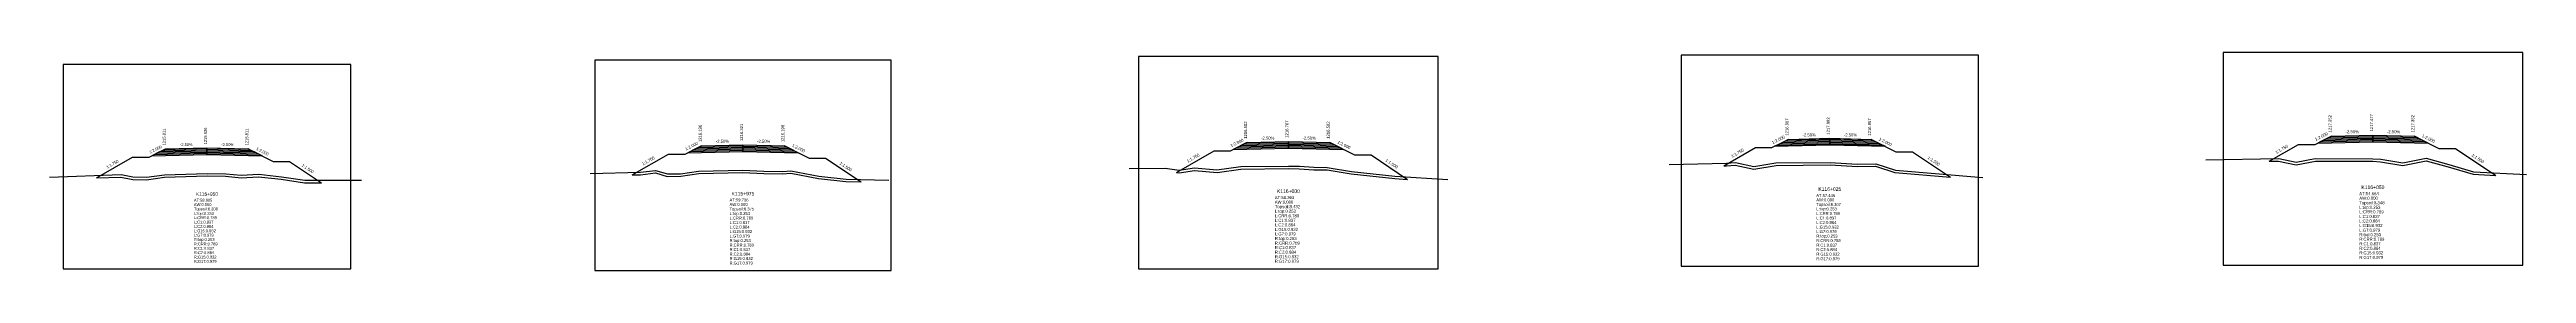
# Model space of a CAD drawing. Extents: x -7 to 78429, y 1189 to 1262.
# Drawn here: x 71986.5 to 72286.3, y 1201.1 to 1227.5 of the extents above; entities that cross this region are included whole.
import ezdxf
from ezdxf.enums import TextEntityAlignment as Align

# ---------------------------------------------------------------- set-up
doc = ezdxf.new("R2010")
doc.units = 0

msp = doc.modelspace()

# ---------------------------------------------------------------- linework, layer by layer
at = {"layer": 'A4_BORDER', "color": 7}
for points in [[(72052.518, 1201.135), (72088.396, 1201.135), (72088.396, 1226.504), (72052.518, 1226.504), (72052.518, 1201.135)], [(72118.341, 1201.339), (72154.591, 1201.339), (72154.591, 1226.97), (72118.341, 1226.97), (72118.341, 1201.339)], [(72183.99, 1201.66), (72219.991, 1201.66), (72219.991, 1227.116), (72183.99, 1227.116), (72183.99, 1201.66)], [(72249.583, 1201.803), (72285.861, 1201.803), (72285.861, 1227.454), (72249.583, 1227.454), (72249.583, 1201.803)], [(71988.162, 1201.357), (72022.998, 1201.357), (72022.998, 1225.989), (71988.162, 1225.989), (71988.162, 1201.357)]]:
    msp.add_lwpolyline(points, dxfattribs=at)
at = {"layer": 'CLEAR_GROUND', "color": 8}
for points in [[(72255.164, 1214.319), (72256.303, 1214.336), (72258.428, 1213.897), (72260.781, 1214.343), (72267.71, 1214.322), (72268.63, 1214.26), (72271.34, 1213.829), (72274.153, 1214.382), (72276.834, 1213.653), (72279.867, 1212.747), (72282.581, 1212.613)], [(71992.198, 1212.307), (71995.169, 1212.419), (71996.589, 1212.13), (71998.276, 1212.09), (72000.449, 1212.406), (72005.604, 1212.553), (72007.835, 1212.518), (72009.714, 1212.327), (72011.836, 1212.45), (72014.563, 1212.156), (72017.398, 1211.739), (72019.441, 1211.737)], [(72057.034, 1212.669), (72058.062, 1212.695), (72059.855, 1212.912), (72061.278, 1212.498), (72062.913, 1212.523), (72065.092, 1212.837), (72070.447, 1212.962), (72072.965, 1212.836), (72075.228, 1212.795), (72076.247, 1212.883), (72079.582, 1212.235), (72082.916, 1211.865), (72084.761, 1211.826)], [(72122.912, 1212.98), (72123.255, 1212.925), (72125.115, 1213.212), (72127.83, 1212.986), (72130.716, 1213.379), (72136.471, 1213.444), (72137.782, 1213.425), (72139.533, 1213.307), (72141.143, 1213.287), (72144.075, 1212.788), (72149.343, 1212.235), (72150.878, 1212.141)], [(72189.162, 1213.779), (72189.504, 1213.787), (72190.547, 1213.857), (72192.81, 1213.379), (72195.483, 1213.823), (72202.023, 1213.883), (72204.006, 1213.774), (72205.285, 1213.673), (72207.514, 1213.726), (72209.866, 1212.953), (72216.609, 1212.388)]]:
    msp.add_lwpolyline(points, dxfattribs=at)
at = {"layer": 'DESIGN_ROAD_TRIMMED', "color": 1}
for points in [[(72255.164, 1214.319), (72258.722, 1216.352), (72260.722, 1216.352), (72262.722, 1217.352), (72262.722, 1217.352), (72262.617, 1217.299), (72262.617, 1217.299), (72262.301, 1217.141), (72262.301, 1217.141), (72261.985, 1216.984), (72261.985, 1216.984), (72261.669, 1216.826), (72261.669, 1216.826), (72261.354, 1216.668), (72261.354, 1216.668), (72261.038, 1216.51), (72267.722, 1216.677), (72267.722, 1216.827), (72267.722, 1216.827), (72267.722, 1216.977), (72267.722, 1216.977), (72267.722, 1217.127), (72267.722, 1217.127), (72267.722, 1217.277), (72267.722, 1217.277), (72267.722, 1217.427), (72267.722, 1217.427), (72267.722, 1217.477), (72267.722, 1217.477), (72267.722, 1217.477), (72267.722, 1217.477), (72267.722, 1217.477), (72267.722, 1217.427), (72267.722, 1217.427), (72267.722, 1217.277), (72267.722, 1217.277), (72267.722, 1217.127), (72267.722, 1217.127), (72267.722, 1216.977), (72267.722, 1216.977), (72267.722, 1216.827), (72267.722, 1216.827), (72267.722, 1216.677), (72274.406, 1216.51), (72274.09, 1216.668), (72274.09, 1216.668), (72273.775, 1216.826), (72273.775, 1216.826), (72273.459, 1216.984), (72273.459, 1216.984), (72273.143, 1217.141), (72273.143, 1217.141), (72272.827, 1217.299), (72272.827, 1217.299), (72272.722, 1217.352), (72272.722, 1217.352), (72275.722, 1215.852), (72277.722, 1215.852), (72282.581, 1212.613)], [(71992.198, 1212.307), (71996.58, 1214.811), (71998.58, 1214.811), (72000.58, 1215.811), (72000.58, 1215.811), (72000.475, 1215.758), (72000.475, 1215.758), (72000.159, 1215.6), (72000.159, 1215.6), (71999.843, 1215.443), (71999.843, 1215.443), (71999.528, 1215.285), (71999.528, 1215.285), (71999.212, 1215.127), (71999.212, 1215.127), (71998.896, 1214.969), (72005.58, 1215.136), (72005.58, 1215.286), (72005.58, 1215.286), (72005.58, 1215.436), (72005.58, 1215.436), (72005.58, 1215.586), (72005.58, 1215.586), (72005.58, 1215.736), (72005.58, 1215.736), (72005.58, 1215.886), (72005.58, 1215.886), (72005.58, 1215.936), (72005.58, 1215.936), (72005.58, 1215.936), (72005.58, 1215.936), (72005.58, 1215.936), (72005.58, 1215.886), (72005.58, 1215.886), (72005.58, 1215.736), (72005.58, 1215.736), (72005.58, 1215.586), (72005.58, 1215.586), (72005.58, 1215.436), (72005.58, 1215.436), (72005.58, 1215.286), (72005.58, 1215.286), (72005.58, 1215.136), (72012.265, 1214.969), (72011.949, 1215.127), (72011.949, 1215.127), (72011.633, 1215.285), (72011.633, 1215.285), (72011.317, 1215.443), (72011.317, 1215.443), (72011.001, 1215.6), (72011.001, 1215.6), (72010.686, 1215.758), (72010.686, 1215.758), (72010.58, 1215.811), (72010.58, 1215.811), (72013.58, 1214.311), (72015.58, 1214.311), (72019.441, 1211.737)], [(72057.034, 1212.669), (72061.457, 1215.196), (72063.457, 1215.196), (72065.457, 1216.196), (72065.457, 1216.196), (72065.352, 1216.143), (72065.352, 1216.143), (72065.036, 1215.985), (72065.036, 1215.985), (72064.72, 1215.828), (72064.72, 1215.828), (72064.404, 1215.67), (72064.404, 1215.67), (72064.089, 1215.512), (72064.089, 1215.512), (72063.773, 1215.354), (72070.457, 1215.521), (72070.457, 1215.671), (72070.457, 1215.671), (72070.457, 1215.821), (72070.457, 1215.821), (72070.457, 1215.971), (72070.457, 1215.971), (72070.457, 1216.121), (72070.457, 1216.121), (72070.457, 1216.271), (72070.457, 1216.271), (72070.457, 1216.321), (72070.457, 1216.321), (72070.457, 1216.321), (72070.457, 1216.321), (72070.457, 1216.321), (72070.457, 1216.271), (72070.457, 1216.271), (72070.457, 1216.121), (72070.457, 1216.121), (72070.457, 1215.971), (72070.457, 1215.971), (72070.457, 1215.821), (72070.457, 1215.821), (72070.457, 1215.671), (72070.457, 1215.671), (72070.457, 1215.521), (72077.141, 1215.354), (72076.825, 1215.512), (72076.825, 1215.512), (72076.51, 1215.67), (72076.51, 1215.67), (72076.194, 1215.828), (72076.194, 1215.828), (72075.878, 1215.985), (72075.878, 1215.985), (72075.562, 1216.143), (72075.562, 1216.143), (72075.457, 1216.196), (72075.457, 1216.196), (72078.457, 1214.696), (72080.457, 1214.696), (72084.761, 1211.826)], [(72122.912, 1212.98), (72127.466, 1215.582), (72129.466, 1215.582), (72131.466, 1216.582), (72131.466, 1216.582), (72131.361, 1216.529), (72131.361, 1216.529), (72131.045, 1216.371), (72131.045, 1216.371), (72130.729, 1216.214), (72130.729, 1216.214), (72130.414, 1216.056), (72130.414, 1216.056), (72130.098, 1215.898), (72130.098, 1215.898), (72129.782, 1215.74), (72136.466, 1215.907), (72136.466, 1216.057), (72136.466, 1216.057), (72136.466, 1216.207), (72136.466, 1216.207), (72136.466, 1216.357), (72136.466, 1216.357), (72136.466, 1216.507), (72136.466, 1216.507), (72136.466, 1216.657), (72136.466, 1216.657), (72136.466, 1216.707), (72136.466, 1216.707), (72136.466, 1216.707), (72136.466, 1216.707), (72136.466, 1216.707), (72136.466, 1216.657), (72136.466, 1216.657), (72136.466, 1216.507), (72136.466, 1216.507), (72136.466, 1216.357), (72136.466, 1216.357), (72136.466, 1216.207), (72136.466, 1216.207), (72136.466, 1216.057), (72136.466, 1216.057), (72136.466, 1215.907), (72143.151, 1215.74), (72142.835, 1215.898), (72142.835, 1215.898), (72142.519, 1216.056), (72142.519, 1216.056), (72142.203, 1216.214), (72142.203, 1216.214), (72141.887, 1216.371), (72141.887, 1216.371), (72141.572, 1216.529), (72141.572, 1216.529), (72141.466, 1216.582), (72141.466, 1216.582), (72144.466, 1215.082), (72146.466, 1215.082), (72150.878, 1212.141)], [(72189.162, 1213.779), (72192.991, 1215.967), (72194.991, 1215.967), (72196.991, 1216.967), (72196.991, 1216.967), (72196.885, 1216.914), (72196.885, 1216.914), (72196.57, 1216.756), (72196.57, 1216.756), (72196.254, 1216.599), (72196.254, 1216.599), (72195.938, 1216.441), (72195.938, 1216.441), (72195.622, 1216.283), (72195.622, 1216.283), (72195.306, 1216.125), (72201.991, 1216.292), (72201.991, 1216.442), (72201.991, 1216.442), (72201.991, 1216.592), (72201.991, 1216.592), (72201.991, 1216.742), (72201.991, 1216.742), (72201.991, 1216.892), (72201.991, 1216.892), (72201.991, 1217.042), (72201.991, 1217.042), (72201.991, 1217.092), (72201.991, 1217.092), (72201.991, 1217.092), (72201.991, 1217.092), (72201.991, 1217.092), (72201.991, 1217.042), (72201.991, 1217.042), (72201.991, 1216.892), (72201.991, 1216.892), (72201.991, 1216.742), (72201.991, 1216.742), (72201.991, 1216.592), (72201.991, 1216.592), (72201.991, 1216.442), (72201.991, 1216.442), (72201.991, 1216.292), (72208.675, 1216.125), (72208.359, 1216.283), (72208.359, 1216.283), (72208.043, 1216.441), (72208.043, 1216.441), (72207.727, 1216.599), (72207.727, 1216.599), (72207.412, 1216.756), (72207.412, 1216.756), (72207.096, 1216.914), (72207.096, 1216.914), (72206.991, 1216.967), (72206.991, 1216.967), (72209.991, 1215.467), (72211.991, 1215.467), (72216.609, 1212.388)]]:
    msp.add_lwpolyline(points, dxfattribs=at)
at = {"layer": 'FINISHED_ROAD', "color": 2}
for points in [[(72258.722, 1216.352), (72260.722, 1216.352), (72262.722, 1217.352), (72262.722, 1217.352), (72267.722, 1217.477), (72272.722, 1217.352), (72272.722, 1217.352), (72275.722, 1215.852), (72277.722, 1215.852)], [(71996.58, 1214.811), (71998.58, 1214.811), (72000.58, 1215.811), (72000.58, 1215.811), (72005.58, 1215.936), (72010.58, 1215.811), (72010.58, 1215.811), (72013.58, 1214.311), (72015.58, 1214.311)], [(72061.457, 1215.196), (72063.457, 1215.196), (72065.457, 1216.196), (72065.457, 1216.196), (72070.457, 1216.321), (72075.457, 1216.196), (72075.457, 1216.196), (72078.457, 1214.696), (72080.457, 1214.696)], [(72127.466, 1215.582), (72129.466, 1215.582), (72131.466, 1216.582), (72131.466, 1216.582), (72136.466, 1216.707), (72141.466, 1216.582), (72141.466, 1216.582), (72144.466, 1215.082), (72146.466, 1215.082)], [(72192.991, 1215.967), (72194.991, 1215.967), (72196.991, 1216.967), (72196.991, 1216.967), (72201.991, 1217.092), (72206.991, 1216.967), (72206.991, 1216.967), (72209.991, 1215.467), (72211.991, 1215.467)]]:
    msp.add_lwpolyline(points, dxfattribs=at)
at = {"layer": 'LAYER_0', "color": 4}
for points in [[(72262.722, 1217.352), (72262.617, 1217.299), (72267.722, 1217.427), (72267.722, 1217.477)], [(72000.58, 1215.811), (72000.475, 1215.758), (72005.58, 1215.886), (72005.58, 1215.936)], [(72065.457, 1216.196), (72065.352, 1216.143), (72070.457, 1216.271), (72070.457, 1216.321)], [(72131.466, 1216.582), (72131.361, 1216.529), (72136.466, 1216.657), (72136.466, 1216.707)], [(72196.991, 1216.967), (72196.885, 1216.914), (72201.991, 1217.042), (72201.991, 1217.092)]]:
    msp.add_lwpolyline(points, dxfattribs=at)
at = {"layer": 'LAYER_1', "color": 4}
for points in [[(72262.617, 1217.299), (72262.301, 1217.141), (72267.722, 1217.277), (72267.722, 1217.427)], [(72000.475, 1215.758), (72000.159, 1215.6), (72005.58, 1215.736), (72005.58, 1215.886)], [(72065.352, 1216.143), (72065.036, 1215.985), (72070.457, 1216.121), (72070.457, 1216.271)], [(72131.361, 1216.529), (72131.045, 1216.371), (72136.466, 1216.507), (72136.466, 1216.657)], [(72196.885, 1216.914), (72196.57, 1216.756), (72201.991, 1216.892), (72201.991, 1217.042)]]:
    msp.add_lwpolyline(points, dxfattribs=at)
at = {"layer": 'LAYER_10', "color": 6}
for points in [[(72011.633, 1215.285), (72011.949, 1215.127), (72005.58, 1215.286), (72005.58, 1215.436)], [(72076.51, 1215.67), (72076.825, 1215.512), (72070.457, 1215.671), (72070.457, 1215.821)], [(72142.519, 1216.056), (72142.835, 1215.898), (72136.466, 1216.057), (72136.466, 1216.207)], [(72208.043, 1216.441), (72208.359, 1216.283), (72201.991, 1216.442), (72201.991, 1216.592)], [(72273.775, 1216.826), (72274.09, 1216.668), (72267.722, 1216.827), (72267.722, 1216.977)]]:
    msp.add_lwpolyline(points, dxfattribs=at)
at = {"layer": 'LAYER_11', "color": 6}
for points in [[(72011.949, 1215.127), (72012.265, 1214.969), (72005.58, 1215.136), (72005.58, 1215.286)], [(72076.825, 1215.512), (72077.141, 1215.354), (72070.457, 1215.521), (72070.457, 1215.671)], [(72142.835, 1215.898), (72143.151, 1215.74), (72136.466, 1215.907), (72136.466, 1216.057)], [(72208.359, 1216.283), (72208.675, 1216.125), (72201.991, 1216.292), (72201.991, 1216.442)], [(72274.09, 1216.668), (72274.406, 1216.51), (72267.722, 1216.677), (72267.722, 1216.827)]]:
    msp.add_lwpolyline(points, dxfattribs=at)
at = {"layer": 'LAYER_2', "color": 4}
for points in [[(72262.301, 1217.141), (72261.985, 1216.984), (72267.722, 1217.127), (72267.722, 1217.277)], [(72000.159, 1215.6), (71999.843, 1215.443), (72005.58, 1215.586), (72005.58, 1215.736)], [(72065.036, 1215.985), (72064.72, 1215.828), (72070.457, 1215.971), (72070.457, 1216.121)], [(72131.045, 1216.371), (72130.729, 1216.214), (72136.466, 1216.357), (72136.466, 1216.507)], [(72196.57, 1216.756), (72196.254, 1216.599), (72201.991, 1216.742), (72201.991, 1216.892)]]:
    msp.add_lwpolyline(points, dxfattribs=at)
at = {"layer": 'LAYER_3', "color": 4}
for points in [[(72261.985, 1216.984), (72261.669, 1216.826), (72267.722, 1216.977), (72267.722, 1217.127)], [(71999.843, 1215.443), (71999.528, 1215.285), (72005.58, 1215.436), (72005.58, 1215.586)], [(72064.72, 1215.828), (72064.404, 1215.67), (72070.457, 1215.821), (72070.457, 1215.971)], [(72130.729, 1216.214), (72130.414, 1216.056), (72136.466, 1216.207), (72136.466, 1216.357)], [(72196.254, 1216.599), (72195.938, 1216.441), (72201.991, 1216.592), (72201.991, 1216.742)]]:
    msp.add_lwpolyline(points, dxfattribs=at)
at = {"layer": 'LAYER_4', "color": 4}
for points in [[(71999.528, 1215.285), (71999.212, 1215.127), (72005.58, 1215.286), (72005.58, 1215.436)], [(72064.404, 1215.67), (72064.089, 1215.512), (72070.457, 1215.671), (72070.457, 1215.821)], [(72130.414, 1216.056), (72130.098, 1215.898), (72136.466, 1216.057), (72136.466, 1216.207)], [(72195.938, 1216.441), (72195.622, 1216.283), (72201.991, 1216.442), (72201.991, 1216.592)], [(72261.669, 1216.826), (72261.354, 1216.668), (72267.722, 1216.827), (72267.722, 1216.977)]]:
    msp.add_lwpolyline(points, dxfattribs=at)
at = {"layer": 'LAYER_5', "color": 4}
for points in [[(71999.212, 1215.127), (71998.896, 1214.969), (72005.58, 1215.136), (72005.58, 1215.286)], [(72064.089, 1215.512), (72063.773, 1215.354), (72070.457, 1215.521), (72070.457, 1215.671)], [(72130.098, 1215.898), (72129.782, 1215.74), (72136.466, 1215.907), (72136.466, 1216.057)], [(72195.622, 1216.283), (72195.306, 1216.125), (72201.991, 1216.292), (72201.991, 1216.442)], [(72261.354, 1216.668), (72261.038, 1216.51), (72267.722, 1216.677), (72267.722, 1216.827)]]:
    msp.add_lwpolyline(points, dxfattribs=at)
at = {"layer": 'LAYER_6', "color": 6}
for points in [[(72272.722, 1217.352), (72272.827, 1217.299), (72267.722, 1217.427), (72267.722, 1217.477)], [(72010.58, 1215.811), (72010.686, 1215.758), (72005.58, 1215.886), (72005.58, 1215.936)], [(72075.457, 1216.196), (72075.562, 1216.143), (72070.457, 1216.271), (72070.457, 1216.321)], [(72141.466, 1216.582), (72141.572, 1216.529), (72136.466, 1216.657), (72136.466, 1216.707)], [(72206.991, 1216.967), (72207.096, 1216.914), (72201.991, 1217.042), (72201.991, 1217.092)]]:
    msp.add_lwpolyline(points, dxfattribs=at)
at = {"layer": 'LAYER_7', "color": 6}
for points in [[(72272.827, 1217.299), (72273.143, 1217.141), (72267.722, 1217.277), (72267.722, 1217.427)], [(72010.686, 1215.758), (72011.001, 1215.6), (72005.58, 1215.736), (72005.58, 1215.886)], [(72075.562, 1216.143), (72075.878, 1215.985), (72070.457, 1216.121), (72070.457, 1216.271)], [(72141.572, 1216.529), (72141.887, 1216.371), (72136.466, 1216.507), (72136.466, 1216.657)], [(72207.096, 1216.914), (72207.412, 1216.756), (72201.991, 1216.892), (72201.991, 1217.042)]]:
    msp.add_lwpolyline(points, dxfattribs=at)
at = {"layer": 'LAYER_8', "color": 6}
for points in [[(72273.143, 1217.141), (72273.459, 1216.984), (72267.722, 1217.127), (72267.722, 1217.277)], [(72011.001, 1215.6), (72011.317, 1215.443), (72005.58, 1215.586), (72005.58, 1215.736)], [(72075.878, 1215.985), (72076.194, 1215.828), (72070.457, 1215.971), (72070.457, 1216.121)], [(72141.887, 1216.371), (72142.203, 1216.214), (72136.466, 1216.357), (72136.466, 1216.507)], [(72207.412, 1216.756), (72207.727, 1216.599), (72201.991, 1216.742), (72201.991, 1216.892)]]:
    msp.add_lwpolyline(points, dxfattribs=at)
at = {"layer": 'LAYER_9', "color": 6}
for points in [[(72273.459, 1216.984), (72273.775, 1216.826), (72267.722, 1216.977), (72267.722, 1217.127)], [(72011.317, 1215.443), (72011.633, 1215.285), (72005.58, 1215.436), (72005.58, 1215.586)], [(72076.194, 1215.828), (72076.51, 1215.67), (72070.457, 1215.821), (72070.457, 1215.971)], [(72142.203, 1216.214), (72142.519, 1216.056), (72136.466, 1216.207), (72136.466, 1216.357)], [(72207.727, 1216.599), (72208.043, 1216.441), (72201.991, 1216.592), (72201.991, 1216.742)]]:
    msp.add_lwpolyline(points, dxfattribs=at)
at = {"layer": 'NATURAL_GROUND', "color": 3}
for points in [[(72182.537, 1213.931), (72189.491, 1214.087), (72190.569, 1214.159), (72192.817, 1213.684), (72195.457, 1214.123), (72202.03, 1214.183), (72204.026, 1214.073), (72205.294, 1213.973), (72207.559, 1214.027), (72209.927, 1213.249), (72220.528, 1212.361)], [(72247.517, 1214.501), (72256.331, 1214.637), (72258.431, 1214.203), (72260.753, 1214.643), (72267.721, 1214.622), (72268.664, 1214.559), (72271.335, 1214.134), (72274.164, 1214.69), (72276.916, 1213.942), (72279.918, 1213.045), (72286.308, 1212.729)], [(71986.528, 1212.393), (71995.193, 1212.72), (71996.622, 1212.429), (71998.258, 1212.391), (72000.423, 1212.705), (72005.602, 1212.853), (72007.852, 1212.818), (72009.72, 1212.628), (72011.843, 1212.751), (72014.601, 1212.454), (72017.42, 1212.039), (72024.278, 1212.034)], [(72051.942, 1212.836), (72058.04, 1212.995), (72059.88, 1213.217), (72061.318, 1212.799), (72062.889, 1212.823), (72065.067, 1213.137), (72070.451, 1213.262), (72072.975, 1213.136), (72075.218, 1213.095), (72076.263, 1213.186), (72079.627, 1212.532), (72082.936, 1212.165), (72088.111, 1212.056)], [(72117.191, 1213.46), (72121.55, 1213.501), (72123.255, 1213.229), (72125.104, 1213.514), (72127.822, 1213.288), (72130.694, 1213.679), (72136.471, 1213.744), (72137.794, 1213.725), (72139.545, 1213.607), (72141.17, 1213.587), (72144.116, 1213.085), (72149.368, 1212.534), (72155.759, 1212.142)]]:
    msp.add_lwpolyline(points, dxfattribs=at)
at = {"layer": 'STRUCTURE_LEFT', "color": 4}
for points in [[(72262.722, 1217.352), (72262.617, 1217.299), (72262.617, 1217.299), (72262.301, 1217.141), (72262.301, 1217.141), (72261.985, 1216.984), (72261.985, 1216.984), (72261.669, 1216.826), (72261.669, 1216.826), (72261.354, 1216.668), (72261.354, 1216.668), (72261.038, 1216.51), (72267.722, 1216.677), (72267.722, 1216.827), (72267.722, 1216.827), (72267.722, 1216.977), (72267.722, 1216.977), (72267.722, 1217.127), (72267.722, 1217.127), (72267.722, 1217.277), (72267.722, 1217.277), (72267.722, 1217.427), (72267.722, 1217.427), (72267.722, 1217.477), (72267.722, 1217.477)], [(72000.58, 1215.811), (72000.475, 1215.758), (72000.475, 1215.758), (72000.159, 1215.6), (72000.159, 1215.6), (71999.843, 1215.443), (71999.843, 1215.443), (71999.528, 1215.285), (71999.528, 1215.285), (71999.212, 1215.127), (71999.212, 1215.127), (71998.896, 1214.969), (72005.58, 1215.136), (72005.58, 1215.286), (72005.58, 1215.286), (72005.58, 1215.436), (72005.58, 1215.436), (72005.58, 1215.586), (72005.58, 1215.586), (72005.58, 1215.736), (72005.58, 1215.736), (72005.58, 1215.886), (72005.58, 1215.886), (72005.58, 1215.936), (72005.58, 1215.936)], [(72065.457, 1216.196), (72065.352, 1216.143), (72065.352, 1216.143), (72065.036, 1215.985), (72065.036, 1215.985), (72064.72, 1215.828), (72064.72, 1215.828), (72064.404, 1215.67), (72064.404, 1215.67), (72064.089, 1215.512), (72064.089, 1215.512), (72063.773, 1215.354), (72070.457, 1215.521), (72070.457, 1215.671), (72070.457, 1215.671), (72070.457, 1215.821), (72070.457, 1215.821), (72070.457, 1215.971), (72070.457, 1215.971), (72070.457, 1216.121), (72070.457, 1216.121), (72070.457, 1216.271), (72070.457, 1216.271), (72070.457, 1216.321), (72070.457, 1216.321)], [(72131.466, 1216.582), (72131.361, 1216.529), (72131.361, 1216.529), (72131.045, 1216.371), (72131.045, 1216.371), (72130.729, 1216.214), (72130.729, 1216.214), (72130.414, 1216.056), (72130.414, 1216.056), (72130.098, 1215.898), (72130.098, 1215.898), (72129.782, 1215.74), (72136.466, 1215.907), (72136.466, 1216.057), (72136.466, 1216.057), (72136.466, 1216.207), (72136.466, 1216.207), (72136.466, 1216.357), (72136.466, 1216.357), (72136.466, 1216.507), (72136.466, 1216.507), (72136.466, 1216.657), (72136.466, 1216.657), (72136.466, 1216.707), (72136.466, 1216.707)], [(72196.991, 1216.967), (72196.885, 1216.914), (72196.885, 1216.914), (72196.57, 1216.756), (72196.57, 1216.756), (72196.254, 1216.599), (72196.254, 1216.599), (72195.938, 1216.441), (72195.938, 1216.441), (72195.622, 1216.283), (72195.622, 1216.283), (72195.306, 1216.125), (72201.991, 1216.292), (72201.991, 1216.442), (72201.991, 1216.442), (72201.991, 1216.592), (72201.991, 1216.592), (72201.991, 1216.742), (72201.991, 1216.742), (72201.991, 1216.892), (72201.991, 1216.892), (72201.991, 1217.042), (72201.991, 1217.042), (72201.991, 1217.092), (72201.991, 1217.092)]]:
    msp.add_lwpolyline(points, dxfattribs=at)
at = {"layer": 'STRUCTURE_RIGHT', "color": 6}
for points in [[(72267.722, 1217.477), (72267.722, 1217.477), (72267.722, 1217.427), (72267.722, 1217.427), (72267.722, 1217.277), (72267.722, 1217.277), (72267.722, 1217.127), (72267.722, 1217.127), (72267.722, 1216.977), (72267.722, 1216.977), (72267.722, 1216.827), (72267.722, 1216.827), (72267.722, 1216.677), (72274.406, 1216.51), (72274.09, 1216.668), (72274.09, 1216.668), (72273.775, 1216.826), (72273.775, 1216.826), (72273.459, 1216.984), (72273.459, 1216.984), (72273.143, 1217.141), (72273.143, 1217.141), (72272.827, 1217.299), (72272.827, 1217.299), (72272.722, 1217.352)], [(72005.58, 1215.936), (72005.58, 1215.936), (72005.58, 1215.886), (72005.58, 1215.886), (72005.58, 1215.736), (72005.58, 1215.736), (72005.58, 1215.586), (72005.58, 1215.586), (72005.58, 1215.436), (72005.58, 1215.436), (72005.58, 1215.286), (72005.58, 1215.286), (72005.58, 1215.136), (72012.265, 1214.969), (72011.949, 1215.127), (72011.949, 1215.127), (72011.633, 1215.285), (72011.633, 1215.285), (72011.317, 1215.443), (72011.317, 1215.443), (72011.001, 1215.6), (72011.001, 1215.6), (72010.686, 1215.758), (72010.686, 1215.758), (72010.58, 1215.811)], [(72070.457, 1216.321), (72070.457, 1216.321), (72070.457, 1216.271), (72070.457, 1216.271), (72070.457, 1216.121), (72070.457, 1216.121), (72070.457, 1215.971), (72070.457, 1215.971), (72070.457, 1215.821), (72070.457, 1215.821), (72070.457, 1215.671), (72070.457, 1215.671), (72070.457, 1215.521), (72077.141, 1215.354), (72076.825, 1215.512), (72076.825, 1215.512), (72076.51, 1215.67), (72076.51, 1215.67), (72076.194, 1215.828), (72076.194, 1215.828), (72075.878, 1215.985), (72075.878, 1215.985), (72075.562, 1216.143), (72075.562, 1216.143), (72075.457, 1216.196)], [(72136.466, 1216.707), (72136.466, 1216.707), (72136.466, 1216.657), (72136.466, 1216.657), (72136.466, 1216.507), (72136.466, 1216.507), (72136.466, 1216.357), (72136.466, 1216.357), (72136.466, 1216.207), (72136.466, 1216.207), (72136.466, 1216.057), (72136.466, 1216.057), (72136.466, 1215.907), (72143.151, 1215.74), (72142.835, 1215.898), (72142.835, 1215.898), (72142.519, 1216.056), (72142.519, 1216.056), (72142.203, 1216.214), (72142.203, 1216.214), (72141.887, 1216.371), (72141.887, 1216.371), (72141.572, 1216.529), (72141.572, 1216.529), (72141.466, 1216.582)], [(72201.991, 1217.092), (72201.991, 1217.092), (72201.991, 1217.042), (72201.991, 1217.042), (72201.991, 1216.892), (72201.991, 1216.892), (72201.991, 1216.742), (72201.991, 1216.742), (72201.991, 1216.592), (72201.991, 1216.592), (72201.991, 1216.442), (72201.991, 1216.442), (72201.991, 1216.292), (72208.675, 1216.125), (72208.359, 1216.283), (72208.359, 1216.283), (72208.043, 1216.441), (72208.043, 1216.441), (72207.727, 1216.599), (72207.727, 1216.599), (72207.412, 1216.756), (72207.412, 1216.756), (72207.096, 1216.914), (72207.096, 1216.914), (72206.991, 1216.967)]]:
    msp.add_lwpolyline(points, dxfattribs=at)

# ---------------------------------------------------------------- texts
at = {"layer": 'INFO_TEXT'}
for s, height, p in [('AT:58.605', 0.35, (72003.997, 1209.45)), ('AW:0.000', 0.35, (72003.997, 1208.922)), ('Topsoil:8.208', 0.35, (72003.997, 1208.395)), ('L:top:0.253', 0.35, (72003.997, 1207.867)), ('AT:59.736', 0.36, (72068.826, 1209.471)), ('AW:0.000', 0.36, (72068.826, 1208.927)), ('Topsoil:8.375', 0.36, (72068.826, 1208.384)), ('L:top:0.253', 0.36, (72068.826, 1207.84)), ('AT:58.363', 0.37, (72134.819, 1209.761)), ('AW:0.000', 0.37, (72134.819, 1209.211)), ('Topsoil:8.432', 0.37, (72134.819, 1208.662)), ('L:top:0.253', 0.37, (72134.819, 1208.113)), ('AT:57.446', 0.36, (72200.354, 1210.024)), ('AW:0.000', 0.36, (72200.354, 1209.479)), ('Topsoil:8.307', 0.36, (72200.354, 1208.933)), ('L:top:0.253', 0.36, (72200.354, 1208.388)), ('L:CRR:0.789', 0.36, (72200.354, 1207.842)), ('AT:54.664', 0.37, (72266.073, 1210.231)), ('AW:0.000', 0.37, (72266.073, 1209.681)), ('Topsoil:8.348', 0.37, (72266.073, 1209.132)), ('L:top:0.253', 0.37, (72266.073, 1208.582)), ('L:CRR:0.789', 0.37, (72266.073, 1208.032)), ('L:CRR:0.789', 0.35, (72003.997, 1207.339)), ('L:C1:0.837', 0.35, (72003.997, 1206.811)), ('L:C2:0.884', 0.35, (72003.997, 1206.283)), ('L:G15:0.932', 0.35, (72003.997, 1205.755)), ('L:G7:0.979', 0.35, (72003.997, 1205.228)), ('L:CRR:0.789', 0.36, (72068.826, 1207.296)), ('L:C1:0.837', 0.36, (72068.826, 1206.753)), ('L:C2:0.884', 0.36, (72068.826, 1206.209)), ('L:G15:0.932', 0.36, (72068.826, 1205.665)), ('L:G7:0.979', 0.36, (72068.826, 1205.122)), ('L:CRR:0.789', 0.37, (72134.819, 1207.564)), ('L:C1:0.837', 0.37, (72134.819, 1207.014)), ('L:C2:0.884', 0.37, (72134.819, 1206.465)), ('L:G15:0.932', 0.37, (72134.819, 1205.916)), ('L:G7:0.979', 0.37, (72134.819, 1205.367)), ('R:top:0.253', 0.37, (72134.819, 1204.818)), ('L:C1:0.837', 0.36, (72200.354, 1207.297)), ('L:C2:0.884', 0.36, (72200.354, 1206.751)), ('L:G15:0.932', 0.36, (72200.354, 1206.206)), ('L:G7:0.979', 0.36, (72200.354, 1205.661)), ('R:top:0.253', 0.36, (72200.354, 1205.115)), ('L:C1:0.837', 0.37, (72266.073, 1207.483)), ('L:C2:0.884', 0.37, (72266.073, 1206.933)), ('L:G15:0.932', 0.37, (72266.073, 1206.383)), ('L:G7:0.979', 0.37, (72266.073, 1205.834)), ('R:top:0.253', 0.37, (72266.073, 1205.284)), ('R:top:0.253', 0.35, (72003.997, 1204.7)), ('R:CRR:0.789', 0.35, (72003.997, 1204.172)), ('R:C1:0.837', 0.35, (72003.997, 1203.644)), ('R:C2:0.884', 0.35, (72003.997, 1203.116)), ('R:G15:0.932', 0.35, (72003.997, 1202.588)), ('R:G17:0.979', 0.35, (72003.997, 1202.061)), ('R:top:0.253', 0.36, (72068.826, 1204.578)), ('R:CRR:0.789', 0.36, (72068.826, 1204.035)), ('R:C1:0.837', 0.36, (72068.826, 1203.491)), ('R:C2:0.884', 0.36, (72068.826, 1202.947)), ('R:G15:0.932', 0.36, (72068.826, 1202.404)), ('R:G17:0.979', 0.36, (72068.826, 1201.86)), ('R:CRR:0.789', 0.37, (72134.819, 1204.268)), ('R:C1:0.837', 0.37, (72134.819, 1203.719)), ('R:C2:0.884', 0.37, (72134.819, 1203.17)), ('R:G15:0.932', 0.37, (72134.819, 1202.621)), ('R:G17:0.979', 0.37, (72134.819, 1202.071)), ('R:CRR:0.789', 0.36, (72200.354, 1204.57)), ('R:C1:0.837', 0.36, (72200.354, 1204.024)), ('R:C2:0.884', 0.36, (72200.354, 1203.479)), ('R:G15:0.932', 0.36, (72200.354, 1202.933)), ('R:G17:0.979', 0.36, (72200.354, 1202.388)), ('R:CRR:0.789', 0.37, (72266.073, 1204.734)), ('R:C1:0.837', 0.37, (72266.073, 1204.185)), ('R:C2:0.884', 0.37, (72266.073, 1203.635)), ('R:G15:0.932', 0.37, (72266.073, 1203.085)), ('R:G17:0.979', 0.37, (72266.073, 1202.536))]:
    msp.add_text(s, height=height, dxfattribs=at).set_placement(p)
at = {"layer": 'LEFT_TEXT_H'}
for s, height, p in [('1215.811', 0.352, (72000.58, 1216.233)), ('1216.196', 0.362, (72065.457, 1216.631)), ('1216.582', 0.366, (72131.466, 1217.021)), ('1216.967', 0.364, (72196.991, 1217.403)), ('1217.352', 0.366, (72262.722, 1217.792))]:
    msp.add_text(s, height=height, rotation=90, dxfattribs=at).set_placement(p)
at = {"layer": 'POINT_TEXT_H'}
for s, height, p in [('1215.936', 0.352, (72005.58, 1216.358)), ('1216.321', 0.362, (72070.457, 1216.756)), ('1216.707', 0.366, (72136.466, 1217.146)), ('1217.092', 0.364, (72201.991, 1217.528)), ('1217.477', 0.366, (72267.722, 1217.917))]:
    msp.add_text(s, height=height, rotation=90, dxfattribs=at).set_placement(p)
at = {"layer": 'RIGHT_TEXT_H'}
for s, height, p in [('1215.811', 0.352, (72010.58, 1216.233)), ('1216.196', 0.362, (72075.457, 1216.631)), ('1216.582', 0.366, (72141.466, 1217.021)), ('1216.967', 0.364, (72206.991, 1217.403)), ('1217.352', 0.366, (72272.722, 1217.792))]:
    msp.add_text(s, height=height, rotation=90, dxfattribs=at).set_placement(p)
at = {"layer": 'SLOPE_left'}
for s, height, rotation, p in [('1:2.000', 0.364, 26.565, (72195.893, 1216.662)), ('1:2.000', 0.366, 26.565, (72261.624, 1217.049)), ('1:1.750', 0.352, 29.745, (71994.284, 1213.742)), ('1:2.000', 0.352, 26.565, (71999.486, 1215.5)), ('1:1.750', 0.362, 29.745, (72059.138, 1214.121)), ('1:2.000', 0.362, 26.565, (72064.36, 1215.89)), ('1:1.750', 0.366, 29.745, (72125.08, 1214.472)), ('1:2.000', 0.366, 26.565, (72130.368, 1216.279)), ('1:1.750', 0.364, 29.745, (72190.968, 1215.063)), ('1:1.750', 0.366, 29.745, (72256.834, 1215.526))]:
    msp.add_text(s, height=height, rotation=rotation, dxfattribs=at).set_placement(p, align=Align.BOTTOM_CENTER)
at = {"layer": 'SLOPE_right'}
for s, height, rotation, p in [('1:2.000', 0.364, -26.565, (72208.588, 1216.412)), ('1:2.000', 0.366, -26.565, (72274.32, 1216.799)), ('1:2.000', 0.352, -26.565, (72012.175, 1215.25)), ('1:2.000', 0.362, -26.565, (72077.054, 1215.64)), ('1:1.500', 0.362, -33.69, (72082.73, 1213.442)), ('1:2.000', 0.366, -26.565, (72143.065, 1216.029)), ('1:1.500', 0.366, -33.69, (72148.794, 1213.794)), ('1:1.500', 0.364, -33.69, (72214.421, 1214.109)), ('1:1.500', 0.366, -33.69, (72280.273, 1214.415)), ('1:1.500', 0.352, -33.69, (72017.628, 1213.2))]:
    msp.add_text(s, height=height, rotation=rotation, dxfattribs=at).set_placement(p, align=Align.BOTTOM_CENTER)
at = {"layer": 'SLOPE_TEXT'}
for height, p in [(0.366, (72133.966, 1216.937)), (0.366, (72138.966, 1216.937)), (0.364, (72199.491, 1217.32)), (0.364, (72204.491, 1217.32)), (0.366, (72265.222, 1217.708)), (0.366, (72270.222, 1217.708)), (0.352, (72003.08, 1216.155)), (0.352, (72008.08, 1216.155)), (0.362, (72067.957, 1216.548)), (0.362, (72072.957, 1216.548))]:
    msp.add_text('-2.50%', height=height, dxfattribs=at).set_placement(p, align=Align.CENTER)
at = {"layer": 'STATION_TITLE'}
for s, height, p in [('K116+025', 0.436, (72201.991, 1210.752)), ('K116+050', 0.44, (72267.722, 1210.964)), ('K115+950', 0.422, (72005.58, 1210.154)), ('K115+975', 0.435, (72070.457, 1210.196)), ('K116+000', 0.439, (72136.466, 1210.493))]:
    msp.add_text(s, height=height, dxfattribs=at).set_placement(p, align=Align.CENTER)

doc.saveas('drawing.dxf')
